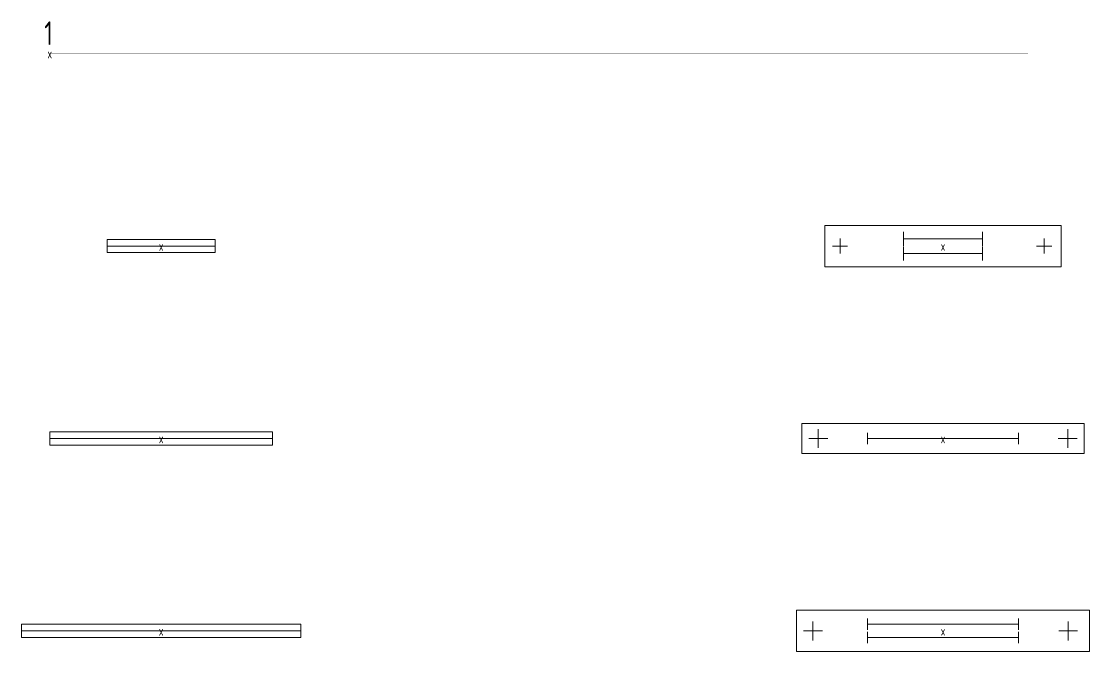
# Model space of a CAD drawing. Header units: metres. Extents: x -162 to 83385, y -62392 to -1971.
# Drawn here: x 40470 to 46117, y -5351 to -2017 of the extents above; entities that cross this region are included whole.
import ezdxf
from ezdxf.enums import TextEntityAlignment as Align

# ---------------------------------------------------------------- set-up
doc = ezdxf.new("R2010")
doc.units = ezdxf.units.M
doc.header["$LTSCALE"] = 0.5
for name, color, linetype, lineweight in [('ELIN_Attribut_01_Produkt_ID', 7, 'Continuous', 0), ('ELIN_Attribut_02_Stromkreis', 7, 'Continuous', 0), ('ELIN_Attribut_03_Verteilerbereich', 7, 'Continuous', 0), ('ELIN_Attribut_04_Montagehoehe', 7, 'Continuous', 0), ('ELIN_Attribut_05_Montageart', 7, 'Continuous', 0), ('ELIN_Attribut_06_Tuernummer', 7, 'Continuous', 0), ('ELIN_Attribut_07_Bemerkung', 7, 'Continuous', 0), ('ELIN_Attribut_08_Adresse', 7, 'Continuous', 0), ('ELIN_Attribut_10_AKZ1', 7, 'Continuous', 0), ('ELIN_Attribut_11_AKZ2', 7, 'Continuous', 0), ('ELIN_Attribut_12_Sonstiges1', 7, 'Continuous', 0), ('ELIN_Attribut_13_Sonstiges2', 7, 'Continuous', 0), ('ELIN_Attribut_14_Bauteil', 7, 'Continuous', 0), ('ELIN_Attribut_15_Ebene', 7, 'Continuous', 0), ('ELIN_Attribut_16_Raumnummer', 7, 'Continuous', 0), ('ELIN_Attribut_17_Raumname', 7, 'Continuous', 0), ('ELIN_Attribut_18_Montageabschnitt', 7, 'Continuous', 0), ('ELIN_Attribut_Basispunkt', 2, 'Continuous', 0), ('ELIN_Attribute_GEMOS', 11, 'Continuous', 0), ('ELIN_Attribute_Tragsystem', 7, 'Continuous', 0), ('ELIN_STS_DE_Haengeleuchte', 7, 'Continuous', 0), ('ELIN_STS_DE_Slotlight', 7, 'Continuous', 0), ('ELIN_STS_DE_Tragschiene', 5, 'Continuous', 0)]:
    doc.layers.add(name, color=color, linetype=linetype, lineweight=lineweight)
doc.layers.get('0').off()
doc.styles.add('ELIN_Attribute', font='isocp.shx', dxfattribs={"width": 0.8})
doc.styles.add('ELIN_SY', font='isocp.shx', dxfattribs={"width": 0.9})

# ---------------------------------------------------------------- blocks, each defined once
blk = doc.blocks.new('ELIN_STS_SLOTLIGHT_580')
at = {"color": 0}
for p, q in [((286, 35), (-286, 35)), ((-286, 35), (-286, -35)), ((-286, 0), (286, 0)), ((286, -35), (286, 35)), ((-286, -35), (286, -35))]:
    blk.add_line(p, q, dxfattribs=at)
at = {"layer": 'ELIN_Attribut_01_Produkt_ID', "style": 'ELIN_Attribute', "width": 0.8, "flags": 8}
blk.add_attdef('01_PRODUKT_ID', text='', height=150, dxfattribs=at).set_placement((288, -150, 0), align=Align.TOP_CENTER)
at = {"layer": 'ELIN_Attribut_02_Stromkreis', "style": 'ELIN_Attribute', "width": 0.8, "flags": 8}
blk.add_attdef('02_STROMKREIS', (-330, 107, 0), '', height=150, dxfattribs=at)
at = {"layer": 'ELIN_Attribut_03_Verteilerbereich', "style": 'ELIN_Attribute', "width": 0.8, "flags": 8}
blk.add_attdef('03_VERTEILERBEREICH', (-247.5, -604.4, 0), '', height=125, dxfattribs=at)
at = {"layer": 'ELIN_Attribut_04_Montagehoehe', "style": 'ELIN_Attribute', "width": 0.8, "flags": 8}
blk.add_attdef('04_MONTAGEHOEHE', text='', height=125, dxfattribs=at).set_placement((-424.5, -54.7, 0), align=Align.RIGHT)
at = {"layer": 'ELIN_Attribut_05_Montageart', "style": 'ELIN_Attribute', "width": 0.8, "flags": 8}
blk.add_attdef('05_MONTAGEART', (-67, -293, 0), '', height=125, dxfattribs=at)
at = {"layer": 'ELIN_Attribut_06_Tuernummer', "style": 'ELIN_Attribute', "width": 0.8, "flags": 8}
blk.add_attdef('06_TUERNUMMER', text='', height=125, dxfattribs=at).set_placement((-424.5, -254.7, 0), align=Align.RIGHT)
at = {"layer": 'ELIN_Attribut_07_Bemerkung', "style": 'ELIN_Attribute', "width": 0.8, "flags": 8}
blk.add_attdef('07_BEMERKUNG', (-247.5, -804.4, 0), '', height=125, dxfattribs=at)
at = {"layer": 'ELIN_Attribut_08_Adresse', "style": 'ELIN_Attribute', "width": 0.8, "flags": 8}
blk.add_attdef('08_ADRESSE', (-247.5, -1004.4, 0), '', height=125, dxfattribs=at)
at = {"layer": 'ELIN_Attribut_10_AKZ1', "style": 'ELIN_Attribute', "width": 0.8, "flags": 8}
blk.add_attdef('10_AKZ1', (-247.5, -1404.4, 0), '', height=125, dxfattribs=at)
at = {"layer": 'ELIN_Attribut_11_AKZ2', "style": 'ELIN_Attribute', "width": 0.8, "flags": 8}
blk.add_attdef('11_AKZ2', (-247.5, -1604.4, 0), '', height=125, dxfattribs=at)
at = {"layer": 'ELIN_Attribut_12_Sonstiges1', "style": 'ELIN_Attribute', "width": 0.8, "flags": 8}
blk.add_attdef('12_SONSTIGES1', (-247.5, -1804.4, 0), '', height=125, dxfattribs=at)
at = {"layer": 'ELIN_Attribut_13_Sonstiges2', "style": 'ELIN_Attribute', "width": 0.8, "flags": 8}
blk.add_attdef('13_SONSTIGES2', (-247.5, -2004.4, 0), '', height=125, dxfattribs=at)
at = {"layer": 'ELIN_Attribut_14_Bauteil', "style": 'ELIN_Attribute', "width": 0.8, "flags": 8}
blk.add_attdef('14_BAUTEIL', (-247.5, -2204.4, 0), '', height=125, dxfattribs=at)
at = {"layer": 'ELIN_Attribut_15_Ebene', "style": 'ELIN_Attribute', "width": 0.8, "flags": 8}
blk.add_attdef('15_EBENE', (-247.5, -2404.4, 0), '', height=125, dxfattribs=at)
at = {"layer": 'ELIN_Attribut_16_Raumnummer', "style": 'ELIN_Attribute', "width": 0.8, "flags": 8}
blk.add_attdef('16_RAUMNUMMER', (-247.5, -2604.4, 0), '', height=125, dxfattribs=at)
at = {"layer": 'ELIN_Attribut_17_Raumname', "style": 'ELIN_Attribute', "width": 0.8, "flags": 8}
blk.add_attdef('17_RAUMNAME', (-247.5, -2804.4, 0), '', height=125, dxfattribs=at)
at = {"layer": 'ELIN_Attribut_18_Montageabschnitt', "style": 'ELIN_Attribute', "width": 0.8, "flags": 8}
blk.add_attdef('18_MONTAGEABSCHNITT', (-247.5, -3004.4, 0), '', height=125, dxfattribs=at)
at = {"layer": 'ELIN_Attribut_Basispunkt', "style": 'ELIN_Attribute', "width": 0.8, "flags": 8}
blk.add_attdef('Basispunkt', text='', height=50, dxfattribs=at).set_placement((0, 0), align=Align.MIDDLE)
at = {"layer": 'ELIN_Attribute_GEMOS', "style": 'ELIN_Attribute', "width": 0.6}
for tag, p in [('G01_PRO02ID', (1620.5, 183.6)), ('G02_BEZEICHNUNG', (1620.5, -14.6, 0)), ('G03_DESCRIPTION', (1620.5, -204.4, 0)), ('G04_GEMOS-SYMBOL', (1623.8, -404.4, 0)), ('G05_GEMOS-TYP', (1623.8, -604.4, 0)), ('G06_ORTSKENNUNG', (1620.5, -804.4, 0)), ('G08_FREI1', (1620.5, -1004.4, 0)), ('G08_FREI2', (1620.5, -1204.4, 0))]:
    blk.add_attdef(tag, p, '', height=125, dxfattribs=at)
blk = doc.blocks.new('ELIN_STS_SLOTLIGHT_1180')
at = {"color": 0}
for p, q in [((589, 35), (-589, 35)), ((-589, 35), (-589, -35)), ((-589, 0), (589, 0)), ((589, -35), (589, 35)), ((-589, -35), (589, -35))]:
    blk.add_line(p, q, dxfattribs=at)
at = {"layer": 'ELIN_Attribut_01_Produkt_ID', "style": 'ELIN_Attribute', "width": 0.8, "flags": 8}
blk.add_attdef('01_PRODUKT_ID', (-508, -249.5, 0), '', height=150, dxfattribs=at)
at = {"layer": 'ELIN_Attribut_02_Stromkreis', "style": 'ELIN_Attribute', "width": 0.8, "flags": 8}
blk.add_attdef('02_STROMKREIS', (-525, 86, 0), '', height=150, dxfattribs=at)
at = {"layer": 'ELIN_Attribut_03_Verteilerbereich', "style": 'ELIN_Attribute', "width": 0.8, "flags": 8}
blk.add_attdef('03_VERTEILERBEREICH', (-247.5, -604.4, 0), '', height=125, dxfattribs=at)
at = {"layer": 'ELIN_Attribut_04_Montagehoehe', "style": 'ELIN_Attribute', "width": 0.8, "flags": 8}
blk.add_attdef('04_MONTAGEHOEHE', text='', height=125, dxfattribs=at).set_placement((-673.5, -54.7, 0), align=Align.RIGHT)
at = {"layer": 'ELIN_Attribut_05_Montageart', "style": 'ELIN_Attribute', "width": 0.8, "flags": 8}
blk.add_attdef('05_MONTAGEART', (-280, -255, 0), '', height=125, dxfattribs=at)
at = {"layer": 'ELIN_Attribut_06_Tuernummer', "style": 'ELIN_Attribute', "width": 0.8, "flags": 8}
blk.add_attdef('06_TUERNUMMER', text='', height=125, dxfattribs=at).set_placement((-612, -254.7, 0), align=Align.RIGHT)
at = {"layer": 'ELIN_Attribut_07_Bemerkung', "style": 'ELIN_Attribute', "width": 0.8, "flags": 8}
blk.add_attdef('07_BEMERKUNG', (-247.5, -804.4, 0), '', height=125, dxfattribs=at)
at = {"layer": 'ELIN_Attribut_08_Adresse', "style": 'ELIN_Attribute', "width": 0.8, "flags": 8}
blk.add_attdef('08_ADRESSE', (-247.5, -1004.4, 0), '', height=125, dxfattribs=at)
at = {"layer": 'ELIN_Attribut_10_AKZ1', "style": 'ELIN_Attribute', "width": 0.8, "flags": 8}
blk.add_attdef('10_AKZ1', (-247.5, -1404.4, 0), '', height=125, dxfattribs=at)
at = {"layer": 'ELIN_Attribut_11_AKZ2', "style": 'ELIN_Attribute', "width": 0.8, "flags": 8}
blk.add_attdef('11_AKZ2', (-247.5, -1604.4, 0), '', height=125, dxfattribs=at)
at = {"layer": 'ELIN_Attribut_12_Sonstiges1', "style": 'ELIN_Attribute', "width": 0.8, "flags": 8}
blk.add_attdef('12_SONSTIGES1', (-247.5, -1804.4, 0), '', height=125, dxfattribs=at)
at = {"layer": 'ELIN_Attribut_13_Sonstiges2', "style": 'ELIN_Attribute', "width": 0.8, "flags": 8}
blk.add_attdef('13_SONSTIGES2', (-247.5, -2004.4, 0), '', height=125, dxfattribs=at)
at = {"layer": 'ELIN_Attribut_14_Bauteil', "style": 'ELIN_Attribute', "width": 0.8, "flags": 8}
blk.add_attdef('14_BAUTEIL', (-247.5, -2204.4, 0), '', height=125, dxfattribs=at)
at = {"layer": 'ELIN_Attribut_15_Ebene', "style": 'ELIN_Attribute', "width": 0.8, "flags": 8}
blk.add_attdef('15_EBENE', (-247.5, -2404.4, 0), '', height=125, dxfattribs=at)
at = {"layer": 'ELIN_Attribut_16_Raumnummer', "style": 'ELIN_Attribute', "width": 0.8, "flags": 8}
blk.add_attdef('16_RAUMNUMMER', (-247.5, -2604.4, 0), '', height=125, dxfattribs=at)
at = {"layer": 'ELIN_Attribut_17_Raumname', "style": 'ELIN_Attribute', "width": 0.8, "flags": 8}
blk.add_attdef('17_RAUMNAME', (-247.5, -2804.4, 0), '', height=125, dxfattribs=at)
at = {"layer": 'ELIN_Attribut_18_Montageabschnitt', "style": 'ELIN_Attribute', "width": 0.8, "flags": 8}
blk.add_attdef('18_MONTAGEABSCHNITT', (-247.5, -3004.4, 0), '', height=125, dxfattribs=at)
at = {"layer": 'ELIN_Attribut_Basispunkt', "style": 'ELIN_Attribute', "width": 0.8, "flags": 8}
blk.add_attdef('Basispunkt', text='', height=50, dxfattribs=at).set_placement((0, 0), align=Align.MIDDLE)
at = {"layer": 'ELIN_Attribute_GEMOS', "style": 'ELIN_Attribute', "width": 0.6}
for tag, p in [('G01_PRO02ID', (1620.5, 183.6)), ('G02_BEZEICHNUNG', (1620.5, -14.6, 0)), ('G03_DESCRIPTION', (1620.5, -204.4, 0)), ('G04_GEMOS-SYMBOL', (1623.8, -404.4, 0)), ('G05_GEMOS-TYP', (1623.8, -604.4, 0)), ('G06_ORTSKENNUNG', (1620.5, -804.4, 0)), ('G08_FREI1', (1620.5, -1004.4, 0)), ('G08_FREI2', (1620.5, -1204.4, 0))]:
    blk.add_attdef(tag, p, '', height=125, dxfattribs=at)
blk = doc.blocks.new('ELIN_STS_SLOTLIGHT_1480')
at = {"color": 0}
for p, q in [((739, 35), (-739, 35)), ((-739, 35), (-739, -35)), ((-739, 0), (739, 0)), ((739, -35), (739, 35)), ((-739, -35), (739, -35))]:
    blk.add_line(p, q, dxfattribs=at)
at = {"layer": 'ELIN_Attribut_01_Produkt_ID', "style": 'ELIN_Attribute', "width": 0.8, "flags": 8}
blk.add_attdef('01_PRODUKT_ID', (-641, -254.5, 0), '', height=150, dxfattribs=at)
at = {"layer": 'ELIN_Attribut_02_Stromkreis', "style": 'ELIN_Attribute', "width": 0.8, "flags": 8}
blk.add_attdef('02_STROMKREIS', (-462, 140.5, 0), '', height=150, dxfattribs=at)
at = {"layer": 'ELIN_Attribut_03_Verteilerbereich', "style": 'ELIN_Attribute', "width": 0.8, "flags": 8}
blk.add_attdef('03_VERTEILERBEREICH', (-247.5, -604.4, 0), '', height=125, dxfattribs=at)
at = {"layer": 'ELIN_Attribut_04_Montagehoehe', "style": 'ELIN_Attribute', "width": 0.8, "flags": 8}
blk.add_attdef('04_MONTAGEHOEHE', text='', height=125, dxfattribs=at).set_placement((-842, -54.7, 0), align=Align.RIGHT)
at = {"layer": 'ELIN_Attribut_05_Montageart', "style": 'ELIN_Attribute', "width": 0.8, "flags": 8}
blk.add_attdef('05_MONTAGEART', (-385.5, -254.5, 0), '', height=125, dxfattribs=at)
at = {"layer": 'ELIN_Attribut_06_Tuernummer', "style": 'ELIN_Attribute', "width": 0.8, "flags": 8}
blk.add_attdef('06_TUERNUMMER', text='', height=125, dxfattribs=at).set_placement((-778, -254.7, 0), align=Align.RIGHT)
at = {"layer": 'ELIN_Attribut_07_Bemerkung', "style": 'ELIN_Attribute', "width": 0.8, "flags": 8}
blk.add_attdef('07_BEMERKUNG', (-247.5, -804.4, 0), '', height=125, dxfattribs=at)
at = {"layer": 'ELIN_Attribut_08_Adresse', "style": 'ELIN_Attribute', "width": 0.8, "flags": 8}
blk.add_attdef('08_ADRESSE', (-247.5, -1004.4, 0), '', height=125, dxfattribs=at)
at = {"layer": 'ELIN_Attribut_10_AKZ1', "style": 'ELIN_Attribute', "width": 0.8, "flags": 8}
blk.add_attdef('10_AKZ1', (-247.5, -1404.4, 0), '', height=125, dxfattribs=at)
at = {"layer": 'ELIN_Attribut_11_AKZ2', "style": 'ELIN_Attribute', "width": 0.8, "flags": 8}
blk.add_attdef('11_AKZ2', (-247.5, -1604.4, 0), '', height=125, dxfattribs=at)
at = {"layer": 'ELIN_Attribut_12_Sonstiges1', "style": 'ELIN_Attribute', "width": 0.8, "flags": 8}
blk.add_attdef('12_SONSTIGES1', (-247.5, -1804.4, 0), '', height=125, dxfattribs=at)
at = {"layer": 'ELIN_Attribut_13_Sonstiges2', "style": 'ELIN_Attribute', "width": 0.8, "flags": 8}
blk.add_attdef('13_SONSTIGES2', (-247.5, -2004.4, 0), '', height=125, dxfattribs=at)
at = {"layer": 'ELIN_Attribut_14_Bauteil', "style": 'ELIN_Attribute', "width": 0.8, "flags": 8}
blk.add_attdef('14_BAUTEIL', (-247.5, -2204.4, 0), '', height=125, dxfattribs=at)
at = {"layer": 'ELIN_Attribut_15_Ebene', "style": 'ELIN_Attribute', "width": 0.8, "flags": 8}
blk.add_attdef('15_EBENE', (-247.5, -2404.4, 0), '', height=125, dxfattribs=at)
at = {"layer": 'ELIN_Attribut_16_Raumnummer', "style": 'ELIN_Attribute', "width": 0.8, "flags": 8}
blk.add_attdef('16_RAUMNUMMER', (-247.5, -2604.4, 0), '', height=125, dxfattribs=at)
at = {"layer": 'ELIN_Attribut_17_Raumname', "style": 'ELIN_Attribute', "width": 0.8, "flags": 8}
blk.add_attdef('17_RAUMNAME', (-247.5, -2804.4, 0), '', height=125, dxfattribs=at)
at = {"layer": 'ELIN_Attribut_18_Montageabschnitt', "style": 'ELIN_Attribute', "width": 0.8, "flags": 8}
blk.add_attdef('18_MONTAGEABSCHNITT', (-247.5, -3004.4, 0), '', height=125, dxfattribs=at)
at = {"layer": 'ELIN_Attribut_Basispunkt', "style": 'ELIN_Attribute', "width": 0.8, "flags": 8}
blk.add_attdef('Basispunkt', text='', height=50, dxfattribs=at).set_placement((0, 0), align=Align.MIDDLE)
at = {"layer": 'ELIN_Attribute_GEMOS', "style": 'ELIN_Attribute', "width": 0.6}
for tag, p in [('G01_PRO02ID', (1620.5, 183.6)), ('G02_BEZEICHNUNG', (1620.5, -14.6, 0)), ('G03_DESCRIPTION', (1620.5, -204.4, 0)), ('G04_GEMOS-SYMBOL', (1623.8, -404.4, 0)), ('G05_GEMOS-TYP', (1623.8, -604.4, 0)), ('G06_ORTSKENNUNG', (1620.5, -804.4, 0)), ('G08_FREI1', (1620.5, -1004.4, 0)), ('G08_FREI2', (1620.5, -1204.4, 0))]:
    blk.add_attdef(tag, p, '', height=125, dxfattribs=at)
blk = doc.blocks.new('ELIN_STS_HAENGEL_1550_1F')
at = {"color": 0}
for p, q in [((747, 80), (-747, 80)), ((-747, 80), (-747, -80)), ((747, -80), (747, 80)), ((-609.5, 0), (-709.5, 0)), ((-659.5, 50), (-659.5, -50)), ((-399.5, 29.8), (-399.5, -29.8)), ((-399.5, 0), (399.5, 0)), ((399.5, 29.8), (399.5, -29.8)), ((609.5, 0), (709.5, 0)), ((659.5, 50), (659.5, -50)), ((-747, -80), (747, -80))]:
    blk.add_line(p, q, dxfattribs=at)
at = {"layer": 'ELIN_Attribut_01_Produkt_ID', "style": 'ELIN_Attribute', "width": 0.8, "flags": 8}
blk.add_attdef('01_PRODUKT_ID', (-647.5, -254.7, 0), '', height=150, dxfattribs=at)
at = {"layer": 'ELIN_Attribut_02_Stromkreis', "style": 'ELIN_Attribute', "width": 0.8, "flags": 8}
blk.add_attdef('02_STROMKREIS', (-569, 222.5), '', height=150, dxfattribs=at)
at = {"layer": 'ELIN_Attribut_03_Verteilerbereich', "style": 'ELIN_Attribute', "width": 0.8, "flags": 8}
blk.add_attdef('03_VERTEILERBEREICH', (-247.5, -604.4, 0), '', height=125, dxfattribs=at)
at = {"layer": 'ELIN_Attribut_04_Montagehoehe', "style": 'ELIN_Attribute', "width": 0.8, "flags": 8}
blk.add_attdef('04_MONTAGEHOEHE', text='', height=125, dxfattribs=at).set_placement((-887.5, -54.7, 0), align=Align.RIGHT)
at = {"layer": 'ELIN_Attribut_05_Montageart', "style": 'ELIN_Attribute', "width": 0.8, "flags": 8}
blk.add_attdef('05_MONTAGEART', (-390.5, -254.7, 0), '', height=125, dxfattribs=at)
at = {"layer": 'ELIN_Attribut_06_Tuernummer', "style": 'ELIN_Attribute', "width": 0.8, "flags": 8}
blk.add_attdef('06_TUERNUMMER', text='', height=125, dxfattribs=at).set_placement((-817.5, -254.7, 0), align=Align.RIGHT)
at = {"layer": 'ELIN_Attribut_07_Bemerkung', "style": 'ELIN_Attribute', "width": 0.8, "flags": 8}
blk.add_attdef('07_BEMERKUNG', (-247.5, -804.4, 0), '', height=125, dxfattribs=at)
at = {"layer": 'ELIN_Attribut_08_Adresse', "style": 'ELIN_Attribute', "width": 0.8, "flags": 8}
blk.add_attdef('08_ADRESSE', (-247.5, -1004.4, 0), '', height=125, dxfattribs=at)
at = {"layer": 'ELIN_Attribut_10_AKZ1', "style": 'ELIN_Attribute', "width": 0.8, "flags": 8}
blk.add_attdef('10_AKZ1', (-247.5, -1404.4, 0), '', height=125, dxfattribs=at)
at = {"layer": 'ELIN_Attribut_11_AKZ2', "style": 'ELIN_Attribute', "width": 0.8, "flags": 8}
blk.add_attdef('11_AKZ2', (-247.5, -1604.4, 0), '', height=125, dxfattribs=at)
at = {"layer": 'ELIN_Attribut_12_Sonstiges1', "style": 'ELIN_Attribute', "width": 0.8, "flags": 8}
blk.add_attdef('12_SONSTIGES1', (-247.5, -1804.4, 0), '', height=125, dxfattribs=at)
at = {"layer": 'ELIN_Attribut_13_Sonstiges2', "style": 'ELIN_Attribute', "width": 0.8, "flags": 8}
blk.add_attdef('13_SONSTIGES2', (-247.5, -2004.4, 0), '', height=125, dxfattribs=at)
at = {"layer": 'ELIN_Attribut_14_Bauteil', "style": 'ELIN_Attribute', "width": 0.8, "flags": 8}
blk.add_attdef('14_BAUTEIL', (-247.5, -2204.4, 0), '', height=125, dxfattribs=at)
at = {"layer": 'ELIN_Attribut_15_Ebene', "style": 'ELIN_Attribute', "width": 0.8, "flags": 8}
blk.add_attdef('15_EBENE', (-247.5, -2404.4, 0), '', height=125, dxfattribs=at)
at = {"layer": 'ELIN_Attribut_16_Raumnummer', "style": 'ELIN_Attribute', "width": 0.8, "flags": 8}
blk.add_attdef('16_RAUMNUMMER', (-247.5, -2604.4, 0), '', height=125, dxfattribs=at)
at = {"layer": 'ELIN_Attribut_17_Raumname', "style": 'ELIN_Attribute', "width": 0.8, "flags": 8}
blk.add_attdef('17_RAUMNAME', (-247.5, -2804.4, 0), '', height=125, dxfattribs=at)
at = {"layer": 'ELIN_Attribut_18_Montageabschnitt', "style": 'ELIN_Attribute', "width": 0.8, "flags": 8}
blk.add_attdef('18_MONTAGEABSCHNITT', (-247.5, -3004.4, 0), '', height=125, dxfattribs=at)
at = {"layer": 'ELIN_Attribut_Basispunkt', "style": 'ELIN_Attribute', "width": 0.8, "flags": 8}
blk.add_attdef('Basispunkt', text='', height=50, dxfattribs=at).set_placement((0, 0), align=Align.MIDDLE)
at = {"layer": 'ELIN_Attribute_GEMOS', "style": 'ELIN_Attribute', "width": 0.6}
for tag, p in [('G01_PRO02ID', (1620.5, 183.6)), ('G02_BEZEICHNUNG', (1620.5, -14.6, 0)), ('G03_DESCRIPTION', (1620.5, -204.4, 0)), ('G04_GEMOS-SYMBOL', (1623.8, -404.4, 0)), ('G05_GEMOS-TYP', (1623.8, -604.4, 0)), ('G06_ORTSKENNUNG', (1620.5, -804.4, 0)), ('G08_FREI1', (1620.5, -1004.4, 0)), ('G08_FREI2', (1620.5, -1204.4, 0))]:
    blk.add_attdef(tag, p, '', height=125, dxfattribs=at)
blk = doc.blocks.new('ELIN_STS_HAENGEL_1550_2F')
at = {"color": 0}
for p, q in [((775, 109.5), (-775, 109.5)), ((-775, 109.5), (-775, -109.5)), ((-399.5, 65), (-399.5, 5.4)), ((399.5, 65), (399.5, 5.4)), ((775, -109.5), (775, 109.5)), ((-637.5, 0), (-737.5, 0)), ((-687.5, 50), (-687.5, -50)), ((-399.5, 35.2), (399.5, 35.2)), ((611.4, 0), (711.4, 0)), ((661.4, 50), (661.4, -50)), ((-399.5, -5.2), (-399.5, -64.7)), ((-399.5, -35), (399.5, -35)), ((399.5, -5.2), (399.5, -64.7)), ((-775, -109.5), (775, -109.5))]:
    blk.add_line(p, q, dxfattribs=at)
at = {"layer": 'ELIN_Attribut_01_Produkt_ID', "style": 'ELIN_Attribute', "width": 0.8, "flags": 8}
blk.add_attdef('01_PRODUKT_ID', (-720, -286, 0), '', height=150, dxfattribs=at)
at = {"layer": 'ELIN_Attribut_02_Stromkreis', "style": 'ELIN_Attribute', "width": 0.8, "flags": 8}
blk.add_attdef('02_STROMKREIS', (-590, 219), '', height=150, dxfattribs=at)
at = {"layer": 'ELIN_Attribut_03_Verteilerbereich', "style": 'ELIN_Attribute', "width": 0.8, "flags": 8}
blk.add_attdef('03_VERTEILERBEREICH', (-247.5, -604.4, 0), '', height=125, dxfattribs=at)
at = {"layer": 'ELIN_Attribut_04_Montagehoehe', "style": 'ELIN_Attribute', "width": 0.8, "flags": 8}
blk.add_attdef('04_MONTAGEHOEHE', text='', height=125, dxfattribs=at).set_placement((-914.5, -54.7, 0), align=Align.RIGHT)
at = {"layer": 'ELIN_Attribut_05_Montageart', "style": 'ELIN_Attribute', "width": 0.8, "flags": 8}
blk.add_attdef('05_MONTAGEART', (-463.5, -286, 0), '', height=125, dxfattribs=at)
at = {"layer": 'ELIN_Attribut_06_Tuernummer', "style": 'ELIN_Attribute', "width": 0.8, "flags": 8}
blk.add_attdef('06_TUERNUMMER', text='', height=125, dxfattribs=at).set_placement((-840.5, -286, 0), align=Align.RIGHT)
at = {"layer": 'ELIN_Attribut_07_Bemerkung', "style": 'ELIN_Attribute', "width": 0.8, "flags": 8}
blk.add_attdef('07_BEMERKUNG', (-247.5, -804.4, 0), '', height=125, dxfattribs=at)
at = {"layer": 'ELIN_Attribut_08_Adresse', "style": 'ELIN_Attribute', "width": 0.8, "flags": 8}
blk.add_attdef('08_ADRESSE', (-247.5, -1004.4, 0), '', height=125, dxfattribs=at)
at = {"layer": 'ELIN_Attribut_10_AKZ1', "style": 'ELIN_Attribute', "width": 0.8, "flags": 8}
blk.add_attdef('10_AKZ1', (-247.5, -1404.4, 0), '', height=125, dxfattribs=at)
at = {"layer": 'ELIN_Attribut_11_AKZ2', "style": 'ELIN_Attribute', "width": 0.8, "flags": 8}
blk.add_attdef('11_AKZ2', (-247.5, -1604.4, 0), '', height=125, dxfattribs=at)
at = {"layer": 'ELIN_Attribut_12_Sonstiges1', "style": 'ELIN_Attribute', "width": 0.8, "flags": 8}
blk.add_attdef('12_SONSTIGES1', (-247.5, -1804.4, 0), '', height=125, dxfattribs=at)
at = {"layer": 'ELIN_Attribut_13_Sonstiges2', "style": 'ELIN_Attribute', "width": 0.8, "flags": 8}
blk.add_attdef('13_SONSTIGES2', (-247.5, -2004.4, 0), '', height=125, dxfattribs=at)
at = {"layer": 'ELIN_Attribut_14_Bauteil', "style": 'ELIN_Attribute', "width": 0.8, "flags": 8}
blk.add_attdef('14_BAUTEIL', (-247.5, -2204.4, 0), '', height=125, dxfattribs=at)
at = {"layer": 'ELIN_Attribut_15_Ebene', "style": 'ELIN_Attribute', "width": 0.8, "flags": 8}
blk.add_attdef('15_EBENE', (-247.5, -2404.4, 0), '', height=125, dxfattribs=at)
at = {"layer": 'ELIN_Attribut_16_Raumnummer', "style": 'ELIN_Attribute', "width": 0.8, "flags": 8}
blk.add_attdef('16_RAUMNUMMER', (-247.5, -2604.4, 0), '', height=125, dxfattribs=at)
at = {"layer": 'ELIN_Attribut_17_Raumname', "style": 'ELIN_Attribute', "width": 0.8, "flags": 8}
blk.add_attdef('17_RAUMNAME', (-247.5, -2804.4, 0), '', height=125, dxfattribs=at)
at = {"layer": 'ELIN_Attribut_18_Montageabschnitt', "style": 'ELIN_Attribute', "width": 0.8, "flags": 8}
blk.add_attdef('18_MONTAGEABSCHNITT', (-247.5, -3004.4, 0), '', height=125, dxfattribs=at)
at = {"layer": 'ELIN_Attribut_Basispunkt', "style": 'ELIN_Attribute', "width": 0.8, "flags": 8}
blk.add_attdef('Basispunkt', text='', height=50, dxfattribs=at).set_placement((0, 0), align=Align.MIDDLE)
at = {"layer": 'ELIN_Attribute_GEMOS', "style": 'ELIN_Attribute', "width": 0.6}
for tag, p in [('G01_PRO02ID', (1620.5, 183.6)), ('G02_BEZEICHNUNG', (1620.5, -14.6, 0)), ('G03_DESCRIPTION', (1620.5, -204.4, 0)), ('G04_GEMOS-SYMBOL', (1623.8, -404.4, 0)), ('G05_GEMOS-TYP', (1623.8, -604.4, 0)), ('G06_ORTSKENNUNG', (1620.5, -804.4, 0)), ('G08_FREI1', (1620.5, -1004.4, 0)), ('G08_FREI2', (1620.5, -1204.4, 0))]:
    blk.add_attdef(tag, p, '', height=125, dxfattribs=at)
blk = doc.blocks.new('ELIN_STS_HAENGEL_1250_2F')
at = {"color": 0}
for p, q in [((-625, 109.5), (625, 109.5)), ((-625, -109.5), (-625, 109.5)), ((-209.2, 2), (-209.2, 76)), ((209.2, 2), (209.2, 76)), ((625, 109.5), (625, -109.5)), ((-584.5, 0), (-504.5, 0)), ((-544.5, 40), (-544.5, -40)), ((209.2, 39), (-209.2, 39)), ((494.5, 0), (574.5, 0)), ((534.5, 40), (534.5, -40)), ((-209.2, -77), (-209.2, -3)), ((209.2, -40), (-209.2, -40)), ((209.2, -77), (209.2, -3)), ((625, -109.5), (-625, -109.5))]:
    blk.add_line(p, q, dxfattribs=at)
at = {"layer": 'ELIN_Attribut_01_Produkt_ID', "style": 'ELIN_Attribute', "width": 0.8, "flags": 8}
blk.add_attdef('01_PRODUKT_ID', (-528, -289, 0), '', height=150, dxfattribs=at)
at = {"layer": 'ELIN_Attribut_02_Stromkreis', "style": 'ELIN_Attribute', "width": 0.8, "flags": 8}
blk.add_attdef('02_STROMKREIS', (-580, 231.5), '', height=150, dxfattribs=at)
at = {"layer": 'ELIN_Attribut_03_Verteilerbereich', "style": 'ELIN_Attribute', "width": 0.8, "flags": 8}
blk.add_attdef('03_VERTEILERBEREICH', (-247.5, -604.4, 0), '', height=125, dxfattribs=at)
at = {"layer": 'ELIN_Attribut_04_Montagehoehe', "style": 'ELIN_Attribute', "width": 0.8, "flags": 8}
blk.add_attdef('04_MONTAGEHOEHE', text='', height=125, dxfattribs=at).set_placement((-788, -54.7, 0), align=Align.RIGHT)
at = {"layer": 'ELIN_Attribut_05_Montageart', "style": 'ELIN_Attribute', "width": 0.8, "flags": 8}
blk.add_attdef('05_MONTAGEART', (-271, -289, 0), '', height=125, dxfattribs=at)
at = {"layer": 'ELIN_Attribut_06_Tuernummer', "style": 'ELIN_Attribute', "width": 0.8, "flags": 8}
blk.add_attdef('06_TUERNUMMER', text='', height=125, dxfattribs=at).set_placement((-692, -289, 0), align=Align.RIGHT)
at = {"layer": 'ELIN_Attribut_07_Bemerkung', "style": 'ELIN_Attribute', "width": 0.8, "flags": 8}
blk.add_attdef('07_BEMERKUNG', (-247.5, -804.4, 0), '', height=125, dxfattribs=at)
at = {"layer": 'ELIN_Attribut_08_Adresse', "style": 'ELIN_Attribute', "width": 0.8, "flags": 8}
blk.add_attdef('08_ADRESSE', (-247.5, -1004.4, 0), '', height=125, dxfattribs=at)
at = {"layer": 'ELIN_Attribut_10_AKZ1', "style": 'ELIN_Attribute', "width": 0.8, "flags": 8}
blk.add_attdef('10_AKZ1', (-247.5, -1404.4, 0), '', height=125, dxfattribs=at)
at = {"layer": 'ELIN_Attribut_11_AKZ2', "style": 'ELIN_Attribute', "width": 0.8, "flags": 8}
blk.add_attdef('11_AKZ2', (-247.5, -1604.4, 0), '', height=125, dxfattribs=at)
at = {"layer": 'ELIN_Attribut_12_Sonstiges1', "style": 'ELIN_Attribute', "width": 0.8, "flags": 8}
blk.add_attdef('12_SONSTIGES1', (-247.5, -1804.4, 0), '', height=125, dxfattribs=at)
at = {"layer": 'ELIN_Attribut_13_Sonstiges2', "style": 'ELIN_Attribute', "width": 0.8, "flags": 8}
blk.add_attdef('13_SONSTIGES2', (-247.5, -2004.4, 0), '', height=125, dxfattribs=at)
at = {"layer": 'ELIN_Attribut_14_Bauteil', "style": 'ELIN_Attribute', "width": 0.8, "flags": 8}
blk.add_attdef('14_BAUTEIL', (-247.5, -2204.4, 0), '', height=125, dxfattribs=at)
at = {"layer": 'ELIN_Attribut_15_Ebene', "style": 'ELIN_Attribute', "width": 0.8, "flags": 8}
blk.add_attdef('15_EBENE', (-247.5, -2404.4, 0), '', height=125, dxfattribs=at)
at = {"layer": 'ELIN_Attribut_16_Raumnummer', "style": 'ELIN_Attribute', "width": 0.8, "flags": 8}
blk.add_attdef('16_RAUMNUMMER', (-247.5, -2604.4, 0), '', height=125, dxfattribs=at)
at = {"layer": 'ELIN_Attribut_17_Raumname', "style": 'ELIN_Attribute', "width": 0.8, "flags": 8}
blk.add_attdef('17_RAUMNAME', (-247.5, -2804.4, 0), '', height=125, dxfattribs=at)
at = {"layer": 'ELIN_Attribut_18_Montageabschnitt', "style": 'ELIN_Attribute', "width": 0.8, "flags": 8}
blk.add_attdef('18_MONTAGEABSCHNITT', (-247.5, -3004.4, 0), '', height=125, dxfattribs=at)
at = {"layer": 'ELIN_Attribut_Basispunkt', "style": 'ELIN_Attribute', "width": 0.8, "flags": 8}
blk.add_attdef('Basispunkt', text='', height=50, dxfattribs=at).set_placement((0, 0), align=Align.MIDDLE)
at = {"layer": 'ELIN_Attribute_GEMOS', "style": 'ELIN_Attribute', "width": 0.6}
for tag, p in [('G01_PRO02ID', (1620.5, 183.6)), ('G02_BEZEICHNUNG', (1620.5, -14.6, 0)), ('G03_DESCRIPTION', (1620.5, -204.4, 0)), ('G04_GEMOS-SYMBOL', (1623.8, -404.4, 0)), ('G05_GEMOS-TYP', (1623.8, -604.4, 0)), ('G06_ORTSKENNUNG', (1620.5, -804.4, 0)), ('G08_FREI1', (1620.5, -1004.4, 0)), ('G08_FREI2', (1620.5, -1204.4, 0))]:
    blk.add_attdef(tag, p, '', height=125, dxfattribs=at)
blk = doc.blocks.new('*U566')
at = {"color": 0, "const_width": 1.5}
blk.add_lwpolyline([(0, 0), (5170.2, 0)], dxfattribs=at)
at = {"layer": 'ELIN_Attribut_01_Produkt_ID', "style": 'ELIN_SY', "width": 0.8, "flags": 8}
blk.add_attdef('01_PRODUKT_ID', (221.4, 45.6), '', height=125, dxfattribs=at)
at = {"layer": 'ELIN_Attribut_02_Stromkreis', "style": 'ELIN_Attribute', "width": 0.8, "flags": 8}
blk.add_attdef('02_STROMKREIS', (-132.2, -254.5, 0), '', height=150, dxfattribs=at)
at = {"layer": 'ELIN_Attribut_03_Verteilerbereich', "style": 'ELIN_Attribute', "width": 0.8, "flags": 8}
blk.add_attdef('03_VERTEILERBEREICH', (-247.5, -604.4, 0), '', height=125, dxfattribs=at)
at = {"layer": 'ELIN_Attribut_04_Montagehoehe', "style": 'ELIN_Attribute', "width": 0.8, "flags": 8}
blk.add_attdef('04_MONTAGEHOEHE', (-28.6, -152.5), '', height=125, dxfattribs=at)
at = {"layer": 'ELIN_Attribut_05_Montageart', "style": 'ELIN_Attribute', "width": 0.8, "flags": 8}
blk.add_attdef('05_MONTAGEART', (1204.6, -4.4, 0), '', height=125, dxfattribs=at)
at = {"layer": 'ELIN_Attribut_06_Tuernummer', "style": 'ELIN_Attribute', "width": 0.8, "flags": 8}
blk.add_attdef('06_TUERNUMMER', (-195.8, 204.8, 0), '', height=125, dxfattribs=at)
at = {"layer": 'ELIN_Attribut_07_Bemerkung', "style": 'ELIN_Attribute', "width": 0.8, "flags": 8}
blk.add_attdef('07_BEMERKUNG', (-247.5, -804.4, 0), '', height=125, dxfattribs=at)
at = {"layer": 'ELIN_Attribut_08_Adresse', "style": 'ELIN_Attribute', "width": 0.8, "flags": 8}
blk.add_attdef('08_ADRESSE', (-247.5, -1004.4, 0), '', height=125, dxfattribs=at)
at = {"layer": 'ELIN_Attribut_10_AKZ1', "style": 'ELIN_Attribute', "width": 0.8, "flags": 8}
blk.add_attdef('10_AKZ1', (-247.5, -1404.4, 0), '', height=125, dxfattribs=at)
at = {"layer": 'ELIN_Attribut_11_AKZ2', "style": 'ELIN_Attribute', "width": 0.8, "flags": 8}
blk.add_attdef('11_AKZ2', (-247.5, -1604.4, 0), '', height=125, dxfattribs=at)
at = {"layer": 'ELIN_Attribut_12_Sonstiges1', "style": 'ELIN_Attribute', "width": 0.8, "flags": 8}
blk.add_attdef('12_SONSTIGES1', (-247.5, -1804.4, 0), '', height=125, dxfattribs=at)
at = {"layer": 'ELIN_Attribut_13_Sonstiges2', "style": 'ELIN_Attribute', "width": 0.8, "flags": 8}
blk.add_attdef('13_SONSTIGES2', (-247.5, -2004.4, 0), '', height=125, dxfattribs=at)
at = {"layer": 'ELIN_Attribut_14_Bauteil', "style": 'ELIN_Attribute', "width": 0.8, "flags": 9}
blk.add_attdef('14_BAUTEIL', (39.7, -352.9), '', height=125, dxfattribs=at)
at = {"layer": 'ELIN_Attribut_15_Ebene', "style": 'ELIN_Attribute', "width": 0.8, "flags": 9}
blk.add_attdef('15_EBENE', (39.7, -552.9), '', height=125, dxfattribs=at)
at = {"layer": 'ELIN_Attribut_16_Raumnummer', "style": 'ELIN_Attribute', "width": 0.8, "flags": 8}
blk.add_attdef('16_RAUMNUMMER', (-247.5, -2604.4, 0), '', height=125, dxfattribs=at)
at = {"layer": 'ELIN_Attribut_17_Raumname', "style": 'ELIN_Attribute', "width": 0.8, "flags": 8}
blk.add_attdef('17_RAUMNAME', (-247.5, -2804.4, 0), '', height=125, dxfattribs=at)
at = {"layer": 'ELIN_Attribut_18_Montageabschnitt', "style": 'ELIN_SY', "width": 0.8, "flags": 9}
blk.add_attdef('18_MONTAGEABSCHNITT', (39.7, -752.9), '', height=125, dxfattribs=at)
at = {"layer": 'ELIN_Attribut_Basispunkt', "style": 'ELIN_Attribute', "width": 0.8, "flags": 8}
blk.add_attdef('Basispunkt', text='', height=50, dxfattribs=at).set_placement((0, 0), align=Align.MIDDLE)
at = {"layer": 'ELIN_Attribute_GEMOS', "style": 'ELIN_Attribute', "width": 0.6}
for tag, p in [('G01_PRO02ID', (1620.5, 183.6)), ('G02_BEZEICHNUNG', (1620.5, -14.6, 0)), ('G03_DESCRIPTION', (1620.5, -204.4, 0)), ('G04_GEMOS-SYMBOL', (1623.8, -404.4, 0)), ('G05_GEMOS-TYP', (1623.8, -604.4, 0)), ('G06_ORTSKENNUNG', (1620.5, -804.4, 0)), ('G08_FREI1', (1620.5, -1004.4, 0)), ('G08_FREI2', (1620.5, -1204.4, 0))]:
    blk.add_attdef(tag, p, '', height=125, dxfattribs=at)
at = {"layer": 'ELIN_Attribute_Tragsystem', "style": 'ELIN_SY', "width": 0.8, "flags": 8}
blk.add_attdef('T01_ANZAHL', (-28.6, 45.6), '', height=125, dxfattribs=at)

msp = doc.modelspace()

# ---------------------------------------------------------------- block references
at = {"layer": 'ELIN_STS_DE_Haengeleuchte', "lineweight": 0}
ref = msp.add_blockref('ELIN_STS_HAENGEL_1250_2F', (45342.1, -3205.5), dxfattribs=at)
ref.add_attrib('Basispunkt', 'x', dxfattribs={"layer": 'ELIN_Attribut_Basispunkt', "height": 50, "style": 'ELIN_Attribute', "width": 0.8}).set_placement((45342.1, -3205.5), align=Align.MIDDLE)
ref = msp.add_blockref('ELIN_STS_HAENGEL_1550_1F', (45342.1, -4223.4), dxfattribs=at)
ref.add_attrib('Basispunkt', 'x', dxfattribs={"layer": 'ELIN_Attribut_Basispunkt', "height": 50, "style": 'ELIN_Attribute', "width": 0.8}).set_placement((45342.1, -4223.4), align=Align.MIDDLE)
ref = msp.add_blockref('ELIN_STS_HAENGEL_1550_2F', (45342.1, -5241.3), dxfattribs=at)
ref.add_attrib('Basispunkt', 'x', dxfattribs={"layer": 'ELIN_Attribut_Basispunkt', "height": 50, "style": 'ELIN_Attribute', "width": 0.8}).set_placement((45342.1, -5241.3), align=Align.MIDDLE)
at = {"layer": 'ELIN_STS_DE_Slotlight', "lineweight": 0}
ref = msp.add_blockref('ELIN_STS_SLOTLIGHT_580', (41209.2, -3205.5), dxfattribs=at)
ref.add_attrib('Basispunkt', 'x', dxfattribs={"layer": 'ELIN_Attribut_Basispunkt', "height": 50, "style": 'ELIN_Attribute', "width": 0.8}).set_placement((41209.2, -3205.5), align=Align.MIDDLE)
ref = msp.add_blockref('ELIN_STS_SLOTLIGHT_1180', (41209.2, -4223.4), dxfattribs=at)
ref.add_attrib('Basispunkt', 'x', dxfattribs={"layer": 'ELIN_Attribut_Basispunkt', "height": 50, "style": 'ELIN_Attribute', "width": 0.8}).set_placement((41209.2, -4223.4), align=Align.MIDDLE)
ref = msp.add_blockref('ELIN_STS_SLOTLIGHT_1480', (41209.2, -5241.3), dxfattribs=at)
ref.add_attrib('Basispunkt', 'x', dxfattribs={"layer": 'ELIN_Attribut_Basispunkt', "height": 50, "style": 'ELIN_Attribute', "width": 0.8}).set_placement((41209.2, -5241.3), align=Align.MIDDLE)
at = {"layer": 'ELIN_STS_DE_Tragschiene', "lineweight": 0}
ref = msp.add_blockref('*U566', (40620.3, -2187.6), dxfattribs=at)
ref.add_attrib('Basispunkt', 'x', dxfattribs={"layer": 'ELIN_Attribut_Basispunkt', "height": 50, "style": 'ELIN_Attribute', "width": 0.8}).set_placement((40620.3, -2187.6), align=Align.MIDDLE)
ref.add_attrib('T01_ANZAHL', '1', (40591.6, -2142), dxfattribs={"layer": 'ELIN_Attribute_Tragsystem', "height": 125, "style": 'ELIN_SY', "width": 0.8})

doc.saveas('drawing.dxf')
